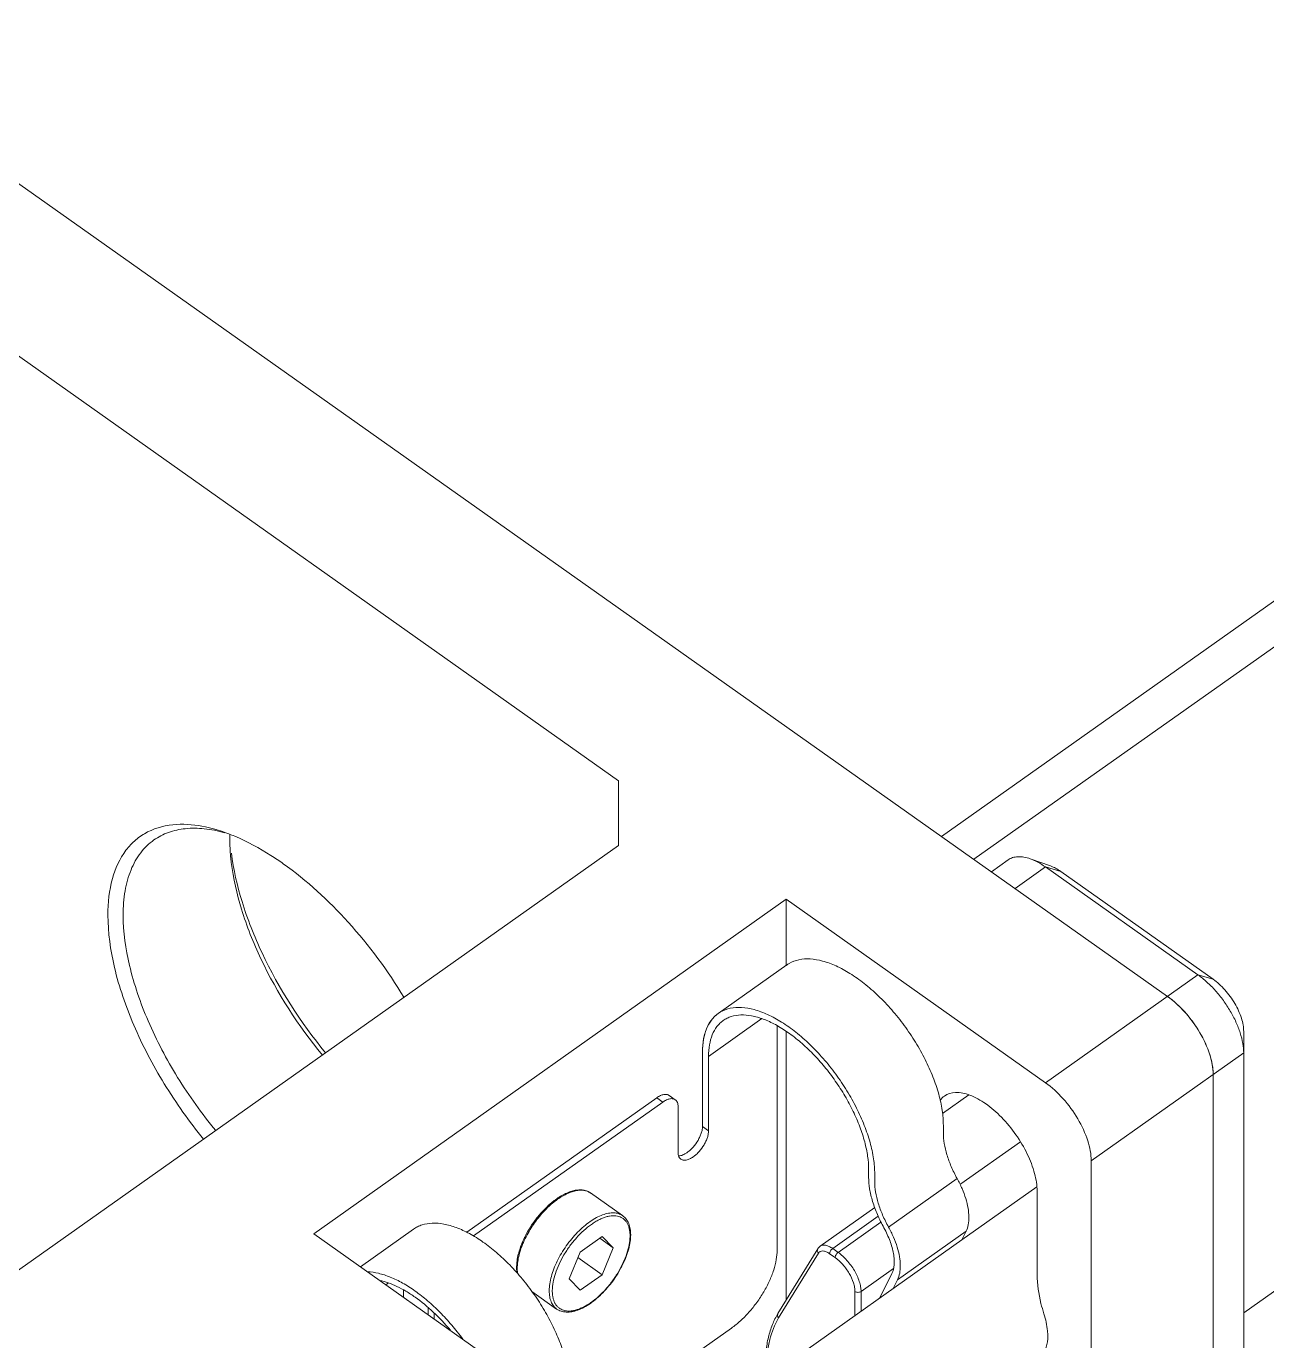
# Model space of a CAD drawing. Header units: millimetres. Extents: x 0 to 9253, y 0 to 2730.
# Drawn here: x 5559.6 to 5617.2, y 2023.4 to 2084.3 of the extents above; entities that cross this region are included whole.
import ezdxf

# ---------------------------------------------------------------- set-up
doc = ezdxf.new("R2010")
doc.units = ezdxf.units.MM
doc.layers.get('0').update_dxf_attribs({"lineweight": 13})

msp = doc.modelspace()

# ---------------------------------------------------------------- linework, layer by layer
at = {"color": 7, "linetype": 'Continuous'}
for p, q in [((5283.767, 2271.814), (5612.572, 2039.314)), ((5587.116, 2049.314), (5450.998, 2145.564)), ((5602.085, 2046.73), (5644.038, 2076.395)), ((5644.038, 2074.274), (5603.585, 2045.669)), ((5666.665, 2060.395), (5616.107, 2024.645)), ((5587.116, 2046.314), (5587.116, 2049.314)), ((5347.407, 1876.814), (5587.116, 2046.314)), ((5604.403, 2045.091), (5605.183, 2045.642)), ((5607.151, 2045.36), (5606.208, 2045.693)), ((5606.915, 2045.314), (5605.501, 2044.314)), ((5607.622, 2045.107), (5606.915, 2045.314)), ((5613.986, 2040.314), (5606.915, 2045.314)), ((5614.693, 2040.107), (5607.622, 2045.107)), ((5594.894, 2043.814), (5572.974, 2028.314)), ((5594.894, 2040.773), (5594.894, 2043.814)), ((5606.915, 2035.314), (5594.894, 2043.814)), ((5594.92, 2040.773), (5591.738, 2038.523)), ((5606.915, 2035.314), (5613.986, 2040.314)), ((5613.986, 2040.314), (5614.693, 2040.107)), ((5593.761, 2038.284), (5591.288, 2036.535)), ((5594.47, 2037.956), (5594.47, 2027.558)), ((5594.894, 2025.241), (5594.894, 2037.693)), ((5616.107, 1994.974), (5616.107, 2037.693)), ((5591.005, 2036.735), (5591.005, 2033.286)), ((5591.288, 2033.086), (5591.288, 2036.535)), ((5616.107, 2036.693), (5609.036, 2031.693)), ((5614.693, 1993.974), (5614.693, 2035.693)), ((5588.884, 2034.614), (5580.069, 2028.381)), ((5589.167, 2034.414), (5588.884, 2034.614)), ((5589.744, 2034.524), (5589.461, 2034.724)), ((5603.366, 2034.75), (5602.14, 2033.883)), ((5589.167, 2034.414), (5580.387, 2028.207)), ((5589.874, 2032.086), (5589.874, 2034.207)), ((5591.005, 2033.286), (5591.288, 2033.086)), ((5602.177, 2033.335), (5602.177, 2032.981)), ((5602.991, 2030.623), (5605.751, 2032.575)), ((5609.036, 2031.693), (5609.036, 2008.639)), ((5598.712, 2031.285), (5598.712, 2030.931)), ((5598.995, 2031.085), (5598.995, 2030.731)), ((5602.816, 2030.871), (5599.634, 2028.621)), ((5606.509, 2030.478), (5603.037, 2028.022)), ((5587.302, 2029.15), (5585.817, 2030.2)), ((5606.526, 2026.423), (5606.526, 2030.284)), ((5596.466, 2027.735), (5598.993, 2029.522)), ((5577.596, 2028.523), (5575.137, 2026.784)), ((5583.167, 2028.833), (5583.169, 2028.836)), ((5583.167, 2028.833), (5583.169, 2028.836)), ((5599.157, 2029.12), (5597.044, 2027.626)), ((5597.299, 2027.445), (5599.284, 2028.848)), ((5572.974, 2028.314), (5584.995, 2019.814)), ((5585.333, 2027.459), (5586.353, 2028.181)), ((5586.239, 2028.1), (5586.864, 2027.658)), ((5586.864, 2027.658), (5586.353, 2028.181)), ((5603.037, 2028.022), (5587.053, 2016.72)), ((5603.235, 2028.427), (5600.053, 2026.177)), ((5603.037, 2028.022), (5603.235, 2028.427)), ((5585.333, 2027.459), (5584.822, 2026.214)), ((5586.353, 2026.413), (5586.864, 2027.658)), ((5594.507, 2024.612), (5596.353, 2027.614)), ((5594.536, 2024.407), (5596.382, 2027.409)), ((5597.158, 2027.204), (5596.902, 2027.384)), ((5597.044, 2027.626), (5597.299, 2027.445)), ((5582.384, 2026.761), (5582.39, 2026.917)), ((5582.421, 2026.878), (5582.414, 2026.726)), ((5585.23, 2027.208), (5586.353, 2026.413)), ((5599.866, 2026.7), (5598.36, 2025.634)), ((5584.822, 2026.214), (5585.333, 2025.691)), ((5586.353, 2026.413), (5585.333, 2025.691)), ((5599.235, 2025.334), (5599.787, 2026.461)), ((5600.053, 2026.177), (5599.855, 2025.772)), ((5576.437, 2026.034), (5576.318, 2025.95)), ((5577.146, 2025.364), (5577.146, 2025.706)), ((5584.242, 2024.822), (5583.098, 2025.632)), ((5598.077, 2024.515), (5598.077, 2025.634)), ((5598.36, 2025.634), (5598.36, 2024.715)), ((5578.277, 2024.564), (5578.277, 2024.897)), ((5578.56, 2024.364), (5578.56, 2024.638)), ((5587.59, 2020.572), (5592.349, 2023.937))]:
    msp.add_line(p, q, dxfattribs=at)
for centre, radius, start, end in [((5566.285, 2039.676), 7.681, 70.50285, 73.69117), ((5566.071, 2039.061), 8.332, 69.15642, 70.52711), ((5565.887, 2038.58), 8.847, 67.22463, 69.15074), ((5576.54, 2046.585), 7.456, 178.11337, 180.0098), ((5586.369, 2026.905), 3.697, 127.31675, 127.72948), ((5586.472, 2026.833), 3.773, 127.55978, 128.00863), ((5585.435, 2029.658), 0.663, 54.73693, 58.81345), ((5587.367, 2025.859), 5.146, 138.75513, 144.65735), ((5587.405, 2025.831), 5.194, 144.69173, 146.04422), ((5586.647, 2026.193), 4.304, 156.46676, 159.19966), ((5587.066, 2026.006), 4.763, 151.75605, 156.40987), ((5586.963, 2026.08), 4.685, 153.37152, 154.00204), ((5585.82, 2028.211), 1.826, 359.3156, 359.99855), ((5585.884, 2026.501), 3.526, 163.22167, 163.40196), ((5586.102, 2026.434), 3.754, 159.08973, 163.19761), ((5586.272, 2026.337), 3.903, 159.21371, 162.71133), ((5584.304, 2026.711), 1.89, 179.5358, 179.99933), ((5585.796, 2025.661), 1.898, 179.3156, 179.99855), ((5585.866, 2025.661), 1.826, 179.3156, 179.99855)]:
    msp.add_arc(centre, radius, start, end, dxfattribs=at)
for points, knots in [([(5566.607, 2047.285), (5566.148, 2047.257), (5565.462, 2047.093), (5564.706, 2046.589), (5564.067, 2045.909), (5563.533, 2044.713), (5563.428, 2043.653), (5563.428, 2043.083)], [0, 0, 0, 0, 0.235287, 0.347536, 0.461397, 0.708582, 1, 1, 1, 1]), ([(5568.842, 2046.901), (5568.531, 2046.987), (5567.927, 2047.11), (5567.04, 2047.123), (5566.239, 2046.953), (5565.769, 2046.711), (5565.562, 2046.565)], [0, 0, 0, 0, 0.284239, 0.541093, 0.776534, 1, 1, 1, 1]), ([(5568.442, 2047.048), (5568.283, 2047.095), (5567.684, 2047.247), (5567.059, 2047.312), (5566.607, 2047.285)], [0, 0, 0, 0, 0.26902, 1, 1, 1, 1]), ([(5565.562, 2046.565), (5565.33, 2046.401), (5564.902, 2045.983), (5564.451, 2045.164), (5564.187, 2044.175), (5564.135, 2043.46), (5564.135, 2043.083)], [0, 0, 0, 0, 0.218575, 0.451653, 0.710357, 1, 1, 1, 1]), ([(5569.151, 2045.521), (5569.14, 2045.612), (5569.103, 2045.965), (5569.085, 2046.32), (5569.085, 2046.583)], [0, 0, 0, 0, 0.25854, 1, 1, 1, 1]), ([(5571.56, 2045.465), (5571.373, 2045.597), (5570.658, 2046.078), (5569.897, 2046.492), (5569.312, 2046.737)], [0, 0, 0, 0, 0.2646, 1, 1, 1, 1]), ([(5573.524, 2036.699), (5572.363, 2038.112), (5570.893, 2040.398), (5569.615, 2043.609), (5569.249, 2045.197), (5569.156, 2045.959)], [0, 0, 0, 0, 0.530264, 0.777656, 1, 1, 1, 1]), ([(5606.208, 2045.693), (5606.111, 2045.727), (5605.922, 2045.779), (5605.644, 2045.801), (5605.393, 2045.759), (5605.246, 2045.687), (5605.183, 2045.642)], [0, 0, 0, 0, 0.289816, 0.548286, 0.781382, 1, 1, 1, 1]), ([(5606.915, 2045.314), (5606.8, 2045.395), (5606.573, 2045.539), (5606.328, 2045.65), (5606.208, 2045.693)], [0, 0, 0, 0, 0.525277, 1, 1, 1, 1]), ([(5573.377, 2036.595), (5572.252, 2037.954), (5570.829, 2040.158), (5569.593, 2043.254), (5569.24, 2044.787), (5569.151, 2045.521)], [0, 0, 0, 0, 0.530285, 0.777765, 1, 1, 1, 1]), ([(5577.159, 2039.271), (5576.412, 2040.508), (5574.738, 2042.77), (5572.663, 2044.685), (5571.56, 2045.465)], [0, 0, 0, 0, 0.516847, 1, 1, 1, 1]), ([(5607.622, 2045.107), (5607.545, 2045.161), (5607.394, 2045.257), (5607.231, 2045.331), (5607.151, 2045.36)], [0, 0, 0, 0, 0.525276, 1, 1, 1, 1]), ([(5563.428, 2043.083), (5563.428, 2042.269), (5563.683, 2040.516), (5564.591, 2037.882), (5565.994, 2035.205), (5567.2, 2033.51), (5567.867, 2032.699)], [0, 0, 0, 0, 0.212778, 0.458281, 0.725491, 1, 1, 1, 1]), ([(5564.135, 2043.083), (5564.135, 2042.3), (5564.382, 2040.611), (5565.26, 2038.076), (5566.617, 2035.501), (5567.783, 2033.874), (5568.427, 2033.095)], [0, 0, 0, 0, 0.212763, 0.458375, 0.725658, 1, 1, 1, 1]), ([(5602.177, 2033.335), (5602.177, 2033.567), (5602.135, 2034.058), (5601.969, 2034.81), (5601.703, 2035.597), (5601.342, 2036.4), (5600.896, 2037.198), (5600.375, 2037.97), (5599.796, 2038.693), (5599.175, 2039.346), (5598.529, 2039.913), (5597.875, 2040.379), (5597.229, 2040.732), (5596.606, 2040.965), (5596.022, 2041.07), (5595.488, 2041.04), (5595.117, 2040.905), (5594.938, 2040.787), (5594.894, 2040.754)], [0, 0, 0, 0, 0.0510182, 0.1075084, 0.1686511, 0.2330893, 0.3005104, 0.3691042, 0.4372471, 0.5035224, 0.5666479, 0.6255617, 0.6794506, 0.7278432, 0.7707628, 0.8089288, 0.8438783, 0.8558056, 0.8558056, 0.8558056, 0.8558056]), ([(5616.107, 2036.693), (5616.107, 2036.841), (5616.075, 2037.156), (5615.951, 2037.636), (5615.755, 2038.138), (5615.492, 2038.641), (5615.173, 2039.128), (5614.809, 2039.58), (5614.415, 2039.981), (5614.131, 2040.212), (5613.986, 2040.314)], [0, 0, 0, 0, 0.102753, 0.217921, 0.343215, 0.475537, 0.611223, 0.746371, 0.877163, 1, 1, 1, 1]), ([(5616.107, 2037.693), (5616.107, 2037.792), (5616.086, 2038.001), (5616.003, 2038.322), (5615.872, 2038.656), (5615.637, 2039.107), (5615.333, 2039.525), (5614.979, 2039.885), (5614.789, 2040.039), (5614.693, 2040.107)], [0, 0, 0, 0, 0.102789, 0.217996, 0.34333, 0.475693, 0.746284, 0.877121, 1, 1, 1, 1]), ([(5612.572, 2039.314), (5612.608, 2039.289), (5612.755, 2039.181), (5612.895, 2039.063), (5612.997, 2038.97)], [0, 0, 0, 0, 0.242128, 1, 1, 1, 1]), ([(5614.693, 2035.693), (5614.693, 2036.006), (5614.551, 2036.689), (5614.093, 2037.667), (5613.428, 2038.584), (5612.87, 2039.103), (5612.572, 2039.314)], [0, 0, 0, 0, 0.217685, 0.475351, 0.74631, 1, 1, 1, 1]), ([(5612.997, 2038.97), (5613.206, 2038.78), (5613.598, 2038.357), (5614.084, 2037.652), (5614.45, 2036.911), (5614.606, 2036.397), (5614.65, 2036.149)], [0, 0, 0, 0, 0.255788, 0.518498, 0.771583, 1, 1, 1, 1]), ([(5591.005, 2036.735), (5591.005, 2036.942), (5591.035, 2037.334), (5591.192, 2037.871), (5591.46, 2038.306), (5591.837, 2038.618), (5592.305, 2038.791), (5592.843, 2038.82), (5593.431, 2038.713), (5594.057, 2038.478), (5594.704, 2038.121), (5595.358, 2037.654), (5596.003, 2037.087), (5596.62, 2036.436), (5597.196, 2035.717), (5597.713, 2034.949), (5598.157, 2034.155), (5598.518, 2033.353), (5598.786, 2032.566), (5598.953, 2031.812), (5598.995, 2031.319), (5598.995, 2031.085)], [0, 0, 0, 0, 0.045413, 0.085662, 0.121835, 0.155896, 0.191011, 0.22943, 0.272669, 0.321379, 0.375498, 0.434498, 0.497527, 0.563507, 0.631223, 0.699376, 0.766471, 0.830767, 0.891954, 0.948654, 1, 1, 1, 1]), ([(5591.005, 2036.735), (5591.005, 2036.929), (5591.031, 2037.296), (5591.167, 2037.804), (5591.364, 2038.161), (5591.566, 2038.387), (5591.679, 2038.481), (5591.738, 2038.523)], [0, 0, 0, 0, 0.289665, 0.547965, 0.780903, 0.8914, 1, 1, 1, 1]), ([(5598.712, 2031.285), (5598.712, 2031.491), (5598.677, 2031.924), (5598.536, 2032.588), (5598.31, 2033.285), (5598.002, 2033.997), (5597.621, 2034.707), (5597.176, 2035.397), (5596.678, 2036.052), (5596.139, 2036.654), (5595.573, 2037.188), (5594.992, 2037.643), (5594.412, 2038.007), (5593.845, 2038.271), (5593.304, 2038.429), (5592.801, 2038.475), (5592.415, 2038.416), (5592.146, 2038.308), (5592.026, 2038.237), (5591.969, 2038.197)], [0, 0, 0, 0, 0.057002, 0.119751, 0.187541, 0.259377, 0.334045, 0.410199, 0.486425, 0.561308, 0.633489, 0.701741, 0.765037, 0.822644, 0.87425, 0.920128, 0.961345, 0.980849, 1, 1, 1, 1]), ([(5591.969, 2038.197), (5591.914, 2038.158), (5591.809, 2038.07), (5591.622, 2037.86), (5591.439, 2037.528), (5591.312, 2037.056), (5591.288, 2036.715), (5591.288, 2036.535)], [0, 0, 0, 0, 0.108599, 0.219098, 0.452028, 0.710342, 1, 1, 1, 1]), ([(5614.65, 2036.149), (5614.657, 2036.109), (5614.681, 2035.958), (5614.693, 2035.806), (5614.693, 2035.693)], [0, 0, 0, 0, 0.26246, 1, 1, 1, 1]), ([(5606.915, 2035.314), (5607.213, 2035.103), (5607.771, 2034.584), (5608.437, 2033.667), (5608.894, 2032.689), (5609.036, 2032.006), (5609.036, 2031.693)], [0, 0, 0, 0, 0.25369, 0.524649, 0.782315, 1, 1, 1, 1]), ([(5589.461, 2034.724), (5589.445, 2034.735), (5589.408, 2034.755), (5589.347, 2034.771), (5589.279, 2034.775), (5589.177, 2034.763), (5589.04, 2034.714), (5588.936, 2034.652), (5588.884, 2034.614)], [0, 0, 0, 0, 0.096354, 0.196661, 0.304227, 0.421352, 0.688468, 1, 1, 1, 1]), ([(5606.526, 2030.284), (5606.526, 2030.56), (5606.426, 2031.157), (5606.083, 2032.041), (5605.562, 2032.92), (5604.912, 2033.71), (5604.193, 2034.34), (5603.469, 2034.751), (5602.789, 2034.913), (5602.372, 2034.8), (5602.223, 2034.694)], [0, 0, 0, 0, 0.119796, 0.259651, 0.410699, 0.562055, 0.702682, 0.823644, 0.920905, 1, 1, 1, 1]), ([(5589.167, 2034.414), (5589.219, 2034.452), (5589.323, 2034.514), (5589.46, 2034.563), (5589.562, 2034.575), (5589.63, 2034.571), (5589.691, 2034.555), (5589.728, 2034.535), (5589.744, 2034.524)], [0, 0, 0, 0, 0.311532, 0.578648, 0.695773, 0.803339, 0.903646, 1, 1, 1, 1]), ([(5589.744, 2034.524), (5589.765, 2034.509), (5589.804, 2034.471), (5589.845, 2034.397), (5589.869, 2034.307), (5589.874, 2034.242), (5589.874, 2034.207)], [0, 0, 0, 0, 0.218572, 0.451648, 0.710356, 1, 1, 1, 1]), ([(5591.005, 2033.286), (5591.005, 2033.237), (5590.994, 2033.132), (5590.953, 2032.972), (5590.887, 2032.804), (5590.77, 2032.579), (5590.618, 2032.37), (5590.441, 2032.19), (5590.346, 2032.113), (5590.298, 2032.079)], [0, 0, 0, 0, 0.102769, 0.218007, 0.343326, 0.475693, 0.746272, 0.877146, 1, 1, 1, 1]), ([(5590.581, 2031.879), (5590.629, 2031.913), (5590.724, 2031.99), (5590.901, 2032.17), (5591.053, 2032.379), (5591.17, 2032.604), (5591.236, 2032.772), (5591.277, 2032.932), (5591.288, 2033.037), (5591.288, 2033.086)], [0, 0, 0, 0, 0.122854, 0.253728, 0.524307, 0.656673, 0.781993, 0.897231, 1, 1, 1, 1]), ([(5602.816, 2030.871), (5602.716, 2031.051), (5602.539, 2031.412), (5602.336, 2031.958), (5602.21, 2032.48), (5602.177, 2032.82), (5602.177, 2032.981)], [0, 0, 0, 0, 0.278047, 0.540875, 0.782857, 1, 1, 1, 1]), ([(5589.874, 2032.086), (5589.874, 2032.071), (5589.875, 2032.016), (5589.885, 2031.96), (5589.897, 2031.922)], [0, 0, 0, 0, 0.268179, 1, 1, 1, 1]), ([(5590.298, 2032.079), (5590.264, 2032.055), (5590.196, 2032.011), (5590.065, 2031.948), (5589.962, 2031.921), (5589.897, 2031.92)], [0, 0, 0, 0, 0.287756, 0.551627, 1, 1, 1, 1]), ([(5589.897, 2031.922), (5589.907, 2031.891), (5589.934, 2031.833), (5589.979, 2031.787), (5590.003, 2031.77)], [0, 0, 0, 0, 0.52092, 1, 1, 1, 1]), ([(5590.003, 2031.77), (5590.02, 2031.758), (5590.056, 2031.738), (5590.118, 2031.722), (5590.185, 2031.718), (5590.287, 2031.73), (5590.425, 2031.779), (5590.528, 2031.842), (5590.581, 2031.879)], [0, 0, 0, 0, 0.096354, 0.196661, 0.304227, 0.421352, 0.688468, 1, 1, 1, 1]), ([(5584.128, 2029.846), (5584.204, 2029.904), (5584.357, 2030.011), (5584.592, 2030.147), (5584.823, 2030.249), (5585.048, 2030.317), (5585.264, 2030.349), (5585.467, 2030.342), (5585.655, 2030.295), (5585.767, 2030.235), (5585.817, 2030.2)], [0, 0, 0, 0, 0.156917, 0.304392, 0.441721, 0.568817, 0.686336, 0.795788, 0.899378, 1, 1, 1, 1]), ([(5599.424, 2028.58), (5599.313, 2028.781), (5599.115, 2029.183), (5598.89, 2029.791), (5598.749, 2030.372), (5598.712, 2030.752), (5598.712, 2030.931)], [0, 0, 0, 0, 0.278059, 0.540875, 0.782846, 1, 1, 1, 1]), ([(5598.995, 2030.731), (5598.995, 2030.57), (5599.028, 2030.23), (5599.154, 2029.708), (5599.357, 2029.162), (5599.534, 2028.801), (5599.634, 2028.621)], [0, 0, 0, 0, 0.217143, 0.459125, 0.721953, 1, 1, 1, 1]), ([(5603.235, 2028.427), (5603.282, 2028.522), (5603.349, 2028.741), (5603.374, 2029.105), (5603.331, 2029.513), (5603.222, 2029.954), (5603.05, 2030.414), (5602.9, 2030.718), (5602.816, 2030.871)], [0, 0, 0, 0, 0.123721, 0.264991, 0.425098, 0.602953, 0.795856, 1, 1, 1, 1]), ([(5583.498, 2029.252), (5583.592, 2029.36), (5583.786, 2029.562), (5583.998, 2029.746), (5584.106, 2029.83)], [0, 0, 0, 0, 0.511651, 1, 1, 1, 1]), ([(5584.148, 2029.806), (5584.114, 2029.78), (5583.976, 2029.668), (5583.845, 2029.547), (5583.75, 2029.451)], [0, 0, 0, 0, 0.243134, 1, 1, 1, 1]), ([(5585.778, 2030.226), (5585.731, 2030.254), (5585.627, 2030.3), (5585.453, 2030.333), (5585.263, 2030.331), (5585.059, 2030.294), (5584.845, 2030.224), (5584.622, 2030.121), (5584.395, 2029.987), (5584.246, 2029.882), (5584.172, 2029.824)], [0, 0, 0, 0, 0.094245, 0.19359, 0.301105, 0.418793, 0.547658, 0.687876, 0.838977, 1, 1, 1, 1]), ([(5583.75, 2029.451), (5583.664, 2029.364), (5583.497, 2029.183), (5583.266, 2028.892), (5583.055, 2028.584), (5582.929, 2028.369), (5582.87, 2028.26)], [0, 0, 0, 0, 0.246482, 0.497814, 0.750249, 1, 1, 1, 1]), ([(5583.899, 2025.684), (5583.9, 2025.788), (5583.92, 2026.007), (5583.994, 2026.342), (5584.11, 2026.693), (5584.267, 2027.051), (5584.46, 2027.407), (5584.685, 2027.753), (5584.937, 2028.081), (5585.208, 2028.382), (5585.493, 2028.649), (5585.785, 2028.876), (5586.076, 2029.058), (5586.361, 2029.189), (5586.594, 2029.256), (5586.769, 2029.28), (5586.891, 2029.283), (5587.006, 2029.271), (5587.114, 2029.246), (5587.213, 2029.206), (5587.274, 2029.17), (5587.302, 2029.15)], [0, 0, 0, 0, 0.057397, 0.120467, 0.188497, 0.26048, 0.335206, 0.411336, 0.487471, 0.562211, 0.634215, 0.702275, 0.76538, 0.822815, 0.874281, 0.897867, 0.920129, 0.941227, 0.96138, 0.980864, 1, 1, 1, 1]), ([(5584.04, 2025.683), (5584.042, 2025.809), (5584.072, 2026.077), (5584.18, 2026.485), (5584.35, 2026.91), (5584.575, 2027.337), (5584.847, 2027.748), (5585.156, 2028.129), (5585.49, 2028.466), (5585.786, 2028.705), (5586.026, 2028.862), (5586.2, 2028.959), (5586.37, 2029.036), (5586.536, 2029.094), (5586.695, 2029.131), (5586.847, 2029.147), (5586.989, 2029.142), (5587.121, 2029.116), (5587.241, 2029.068), (5587.347, 2028.999), (5587.439, 2028.91), (5587.515, 2028.802), (5587.574, 2028.676), (5587.616, 2028.534), (5587.641, 2028.377), (5587.646, 2028.268), (5587.646, 2028.211)], [0, 0, 0, 0, 0.061665, 0.13062, 0.20551, 0.284464, 0.365309, 0.445743, 0.523492, 0.59647, 0.630634, 0.663005, 0.693466, 0.721953, 0.748477, 0.773129, 0.796105, 0.81772, 0.838403, 0.85868, 0.879127, 0.900298, 0.922666, 0.946595, 0.972336, 1, 1, 1, 1]), ([(5587.302, 2029.15), (5587.333, 2029.128), (5587.392, 2029.079), (5587.495, 2028.964), (5587.594, 2028.785), (5587.662, 2028.534), (5587.676, 2028.355), (5587.676, 2028.261)], [0, 0, 0, 0, 0.113011, 0.227088, 0.463669, 0.719244, 1, 1, 1, 1]), ([(5584.853, 2021.085), (5584.853, 2021.307), (5584.815, 2021.773), (5584.664, 2022.488), (5584.42, 2023.238), (5584.089, 2024.004), (5583.679, 2024.768), (5583.2, 2025.511), (5582.664, 2026.215), (5582.084, 2026.863), (5581.474, 2027.438), (5580.849, 2027.928), (5580.225, 2028.319), (5579.615, 2028.603), (5579.033, 2028.773), (5578.492, 2028.823), (5578.076, 2028.759), (5577.787, 2028.643), (5577.657, 2028.566), (5577.596, 2028.523)], [0, 0, 0, 0, 0.057003, 0.11975, 0.187541, 0.259376, 0.334045, 0.410199, 0.486425, 0.561307, 0.633489, 0.701741, 0.765036, 0.822643, 0.874249, 0.920128, 0.961345, 0.980849, 1, 1, 1, 1]), ([(5582.774, 2028.18), (5582.798, 2028.227), (5582.896, 2028.416), (5583.008, 2028.599), (5583.097, 2028.732)], [0, 0, 0, 0, 0.24685, 1, 1, 1, 1]), ([(5599.787, 2026.461), (5599.85, 2026.588), (5599.899, 2026.813), (5599.9, 2027.127), (5599.868, 2027.396), (5599.803, 2027.682), (5599.671, 2028.086), (5599.532, 2028.384), (5599.424, 2028.58)], [0, 0, 0, 0, 0.191335, 0.302762, 0.424856, 0.556985, 0.697977, 1, 1, 1, 1]), ([(5599.634, 2028.621), (5599.718, 2028.468), (5599.868, 2028.164), (5600.04, 2027.704), (5600.149, 2027.263), (5600.192, 2026.855), (5600.167, 2026.491), (5600.1, 2026.272), (5600.053, 2026.177)], [0, 0, 0, 0, 0.204136, 0.397036, 0.57489, 0.735, 0.876274, 1, 1, 1, 1]), ([(5582.595, 2027.774), (5582.606, 2027.804), (5582.654, 2027.926), (5582.708, 2028.045), (5582.751, 2028.134)], [0, 0, 0, 0, 0.245642, 1, 1, 1, 1]), ([(5587.646, 2028.189), (5587.645, 2028.063), (5587.614, 2027.795), (5587.506, 2027.387), (5587.337, 2026.962), (5587.112, 2026.536), (5586.839, 2026.124), (5586.53, 2025.743), (5586.196, 2025.406), (5585.9, 2025.167), (5585.661, 2025.01), (5585.487, 2024.914), (5585.316, 2024.836), (5585.15, 2024.778), (5584.991, 2024.741), (5584.839, 2024.725), (5584.697, 2024.73), (5584.565, 2024.756), (5584.445, 2024.804), (5584.339, 2024.873), (5584.247, 2024.962), (5584.172, 2025.07), (5584.113, 2025.196), (5584.07, 2025.338), (5584.045, 2025.495), (5584.04, 2025.604), (5584.04, 2025.661)], [0, 0, 0, 0, 0.061665, 0.13062, 0.20551, 0.284464, 0.365309, 0.445743, 0.523492, 0.59647, 0.630634, 0.663005, 0.693466, 0.721953, 0.748477, 0.773129, 0.796105, 0.81772, 0.838403, 0.85868, 0.879127, 0.900298, 0.922666, 0.946595, 0.972336, 1, 1, 1, 1]), ([(5587.676, 2028.261), (5587.676, 2028.156), (5587.658, 2027.937), (5587.587, 2027.602), (5587.473, 2027.253), (5587.319, 2026.897), (5587.129, 2026.543), (5586.907, 2026.2), (5586.658, 2025.874), (5586.389, 2025.575), (5586.106, 2025.309), (5585.815, 2025.083), (5585.522, 2024.901), (5585.234, 2024.769), (5584.956, 2024.69), (5584.692, 2024.668), (5584.486, 2024.702), (5584.34, 2024.761), (5584.274, 2024.8), (5584.242, 2024.822)], [0, 0, 0, 0, 0.057259, 0.11973, 0.186876, 0.257817, 0.331428, 0.406434, 0.481483, 0.555221, 0.626365, 0.69378, 0.756565, 0.81416, 0.866471, 0.914, 0.957908, 0.979057, 1, 1, 1, 1]), ([(5582.39, 2026.917), (5582.398, 2027.014), (5582.426, 2027.213), (5582.475, 2027.409), (5582.505, 2027.509)], [0, 0, 0, 0, 0.481978, 1, 1, 1, 1]), ([(5582.546, 2027.497), (5582.514, 2027.392), (5582.46, 2027.188), (5582.429, 2026.979), (5582.421, 2026.878)], [0, 0, 0, 0, 0.520115, 1, 1, 1, 1]), ([(5594.47, 2027.558), (5594.47, 2027.41), (5594.437, 2027.095), (5594.314, 2026.615), (5594.117, 2026.113), (5593.854, 2025.609), (5593.535, 2025.122), (5593.172, 2024.67), (5592.778, 2024.27), (5592.493, 2024.039), (5592.349, 2023.937)], [0, 0, 0, 0, 0.102762, 0.217916, 0.343217, 0.475537, 0.611221, 0.746377, 0.877152, 1, 1, 1, 1]), ([(5596.382, 2027.409), (5596.357, 2027.438), (5596.33, 2027.491), (5596.331, 2027.565), (5596.344, 2027.599), (5596.353, 2027.614)], [0, 0, 0, 0, 0.519602, 0.763593, 1, 1, 1, 1]), ([(5596.382, 2027.409), (5596.393, 2027.426), (5596.418, 2027.457), (5596.486, 2027.504), (5596.574, 2027.517), (5596.666, 2027.502), (5596.774, 2027.466), (5596.852, 2027.42), (5596.902, 2027.384)], [0, 0, 0, 0, 0.102617, 0.20269, 0.416626, 0.541278, 0.680217, 1, 1, 1, 1]), ([(5596.466, 2027.735), (5596.499, 2027.759), (5596.584, 2027.79), (5596.729, 2027.782), (5596.887, 2027.725), (5596.991, 2027.663), (5597.044, 2027.626)], [0, 0, 0, 0, 0.195884, 0.420136, 0.687888, 1, 1, 1, 1]), ([(5597.044, 2027.626), (5597.003, 2027.597), (5596.952, 2027.537), (5596.912, 2027.451), (5596.902, 2027.405), (5596.902, 2027.384)], [0, 0, 0, 0, 0.523327, 0.781734, 1, 1, 1, 1]), ([(5597.158, 2027.204), (5597.158, 2027.224), (5597.167, 2027.27), (5597.208, 2027.357), (5597.258, 2027.416), (5597.299, 2027.445)], [0, 0, 0, 0, 0.218266, 0.476673, 1, 1, 1, 1]), ([(5597.299, 2027.445), (5597.448, 2027.34), (5597.728, 2027.08), (5597.951, 2026.772), (5598.049, 2026.604)], [0, 0, 0, 0, 0.483494, 1, 1, 1, 1]), ([(5582.405, 2026.496), (5582.401, 2026.517), (5582.389, 2026.605), (5582.384, 2026.694), (5582.384, 2026.761)], [0, 0, 0, 0, 0.241791, 1, 1, 1, 1]), ([(5582.414, 2026.711), (5582.414, 2026.69), (5582.415, 2026.608), (5582.422, 2026.526), (5582.431, 2026.467)], [0, 0, 0, 0, 0.259431, 1, 1, 1, 1]), ([(5597.158, 2027.204), (5597.287, 2027.112), (5597.529, 2026.887), (5597.723, 2026.62), (5597.808, 2026.474)], [0, 0, 0, 0, 0.483495, 1, 1, 1, 1]), ([(5575.469, 2026.551), (5575.64, 2026.543), (5576.001, 2026.487), (5576.547, 2026.305), (5577.116, 2026.026), (5577.696, 2025.655), (5578.276, 2025.2), (5578.843, 2024.671), (5579.385, 2024.078), (5579.721, 2023.651), (5579.883, 2023.429)], [0, 0, 0, 0, 0.092568, 0.195731, 0.309685, 0.433773, 0.566719, 0.7068, 0.851976, 1, 1, 1, 1]), ([(5579.313, 2023.834), (5579.065, 2024.132), (5578.551, 2024.681), (5577.842, 2025.271), (5577.265, 2025.648), (5576.849, 2025.872), (5576.442, 2026.042), (5576.171, 2026.121), (5576.038, 2026.149)], [0, 0, 0, 0, 0.285511, 0.552492, 0.676298, 0.792451, 0.900416, 1, 1, 1, 1]), ([(5597.808, 2026.474), (5597.889, 2026.336), (5597.989, 2026.123), (5598.063, 2025.835), (5598.077, 2025.698), (5598.077, 2025.634)], [0, 0, 0, 0, 0.541384, 0.783774, 1, 1, 1, 1]), ([(5598.049, 2026.604), (5598.143, 2026.444), (5598.258, 2026.198), (5598.344, 2025.866), (5598.36, 2025.708), (5598.36, 2025.634)], [0, 0, 0, 0, 0.541386, 0.783775, 1, 1, 1, 1]), ([(5606.843, 2024.598), (5606.792, 2024.758), (5606.622, 2025.352), (5606.526, 2025.972), (5606.526, 2026.423)], [0, 0, 0, 0, 0.271065, 1, 1, 1, 1]), ([(5584.242, 2024.822), (5584.215, 2024.842), (5584.162, 2024.886), (5584.092, 2024.964), (5584.033, 2025.055), (5583.966, 2025.194), (5583.911, 2025.398), (5583.899, 2025.57), (5583.899, 2025.661)], [0, 0, 0, 0, 0.108545, 0.218984, 0.333076, 0.452321, 0.710477, 1, 1, 1, 1]), ([(5598.36, 2025.634), (5598.32, 2025.606), (5598.218, 2025.58), (5598.117, 2025.606), (5598.077, 2025.634)], [0, 0, 0, 0, 0.5, 1, 1, 1, 1]), ([(5594.507, 2024.612), (5594.407, 2024.448), (5594.23, 2024.092), (5594.047, 2023.504), (5593.939, 2022.857), (5593.917, 2022.406), (5593.917, 2022.173)], [0, 0, 0, 0, 0.226773, 0.467373, 0.72459, 1, 1, 1, 1]), ([(5593.977, 2022.173), (5593.98, 2022.388), (5594.006, 2022.804), (5594.142, 2023.568), (5594.348, 2024.1), (5594.536, 2024.407)], [0, 0, 0, 0, 0.27778, 0.536084, 1, 1, 1, 1]), ([(5594.507, 2024.612), (5594.498, 2024.597), (5594.485, 2024.563), (5594.484, 2024.489), (5594.511, 2024.435), (5594.536, 2024.407)], [0, 0, 0, 0, 0.236407, 0.480398, 1, 1, 1, 1]), ([(5607.021, 2023.57), (5607.021, 2023.65), (5607.003, 2023.998), (5606.924, 2024.342), (5606.843, 2024.598)], [0, 0, 0, 0, 0.228701, 1, 1, 1, 1]), ([(5606.895, 2022.898), (5606.916, 2022.946), (5606.995, 2023.161), (5607.021, 2023.394), (5607.021, 2023.57)], [0, 0, 0, 0, 0.229178, 1, 1, 1, 1])]:
    msp.add_open_spline(points, degree=3, knots=knots, dxfattribs=at)
for points in [[(5602.223, 2034.694), (5602.147, 2034.641), (5602.08, 2034.574), (5602.025, 2034.499)], [(5596.353, 2027.614), (5596.382, 2027.661), (5596.421, 2027.703), (5596.466, 2027.735)]]:
    msp.add_open_spline(points, degree=3, dxfattribs=at)

doc.saveas('drawing.dxf')
